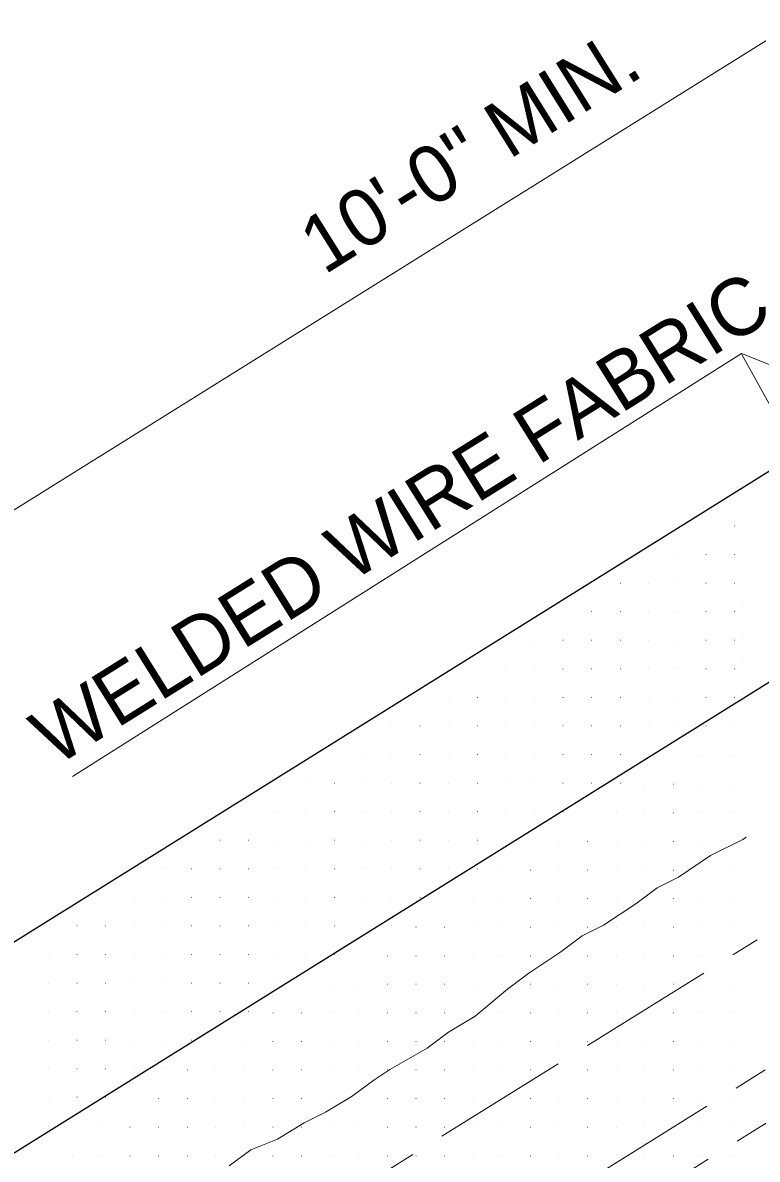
# Model space of a CAD drawing. Extents: x 1377 to 5086, y 253 to 2921.
# Drawn here: x 2160.7 to 2315, y 1939.5 to 2178.2 of the extents above; entities that cross this region are included whole.
import ezdxf

# ---------------------------------------------------------------- set-up
doc = ezdxf.new("R2010")
doc.units = 0
doc.header["$LTSCALE"] = 4.8
doc.linetypes.add('LONG_DASHED', pattern=[7.5, 6, -1.5])
doc.layers.add('1', color=7, linetype='Continuous', lineweight=13)

msp = doc.modelspace()

# ---------------------------------------------------------------- linework, layer by layer
at = {"layer": '1'}
for p, q in [((1997.06, 1975.026), (2542.356, 2315.008)), ((2311.752, 2108.548), (2366.834, 2008.454)), ((2310.205, 2072.513), (2310.235, 2072.513)), ((2298.205, 2066.513), (2298.235, 2066.513)), ((2304.205, 2066.513), (2304.235, 2066.513)), ((2310.205, 2066.513), (2310.235, 2066.513)), ((2286.175, 2060.513), (2286.205, 2060.513)), ((2286.205, 2060.513), (2286.235, 2060.513)), ((2292.205, 2060.513), (2292.235, 2060.513)), ((2298.205, 2060.513), (2298.235, 2060.513)), ((2304.205, 2060.513), (2304.235, 2060.513)), ((2310.205, 2060.513), (2310.235, 2060.513)), ((2312.065, 2055.803), (2312.095, 2055.803)), ((2280.175, 2054.513), (2280.205, 2054.513)), ((2286.175, 2054.513), (2286.205, 2054.513)), ((2286.205, 2054.513), (2286.235, 2054.513)), ((2292.205, 2054.513), (2292.235, 2054.513)), ((2298.205, 2054.513), (2298.235, 2054.513)), ((2304.205, 2054.513), (2304.235, 2054.513)), ((2310.205, 2054.513), (2310.235, 2054.513)), ((2268.175, 2048.513), (2268.205, 2048.513)), ((2274.175, 2048.513), (2274.205, 2048.513)), ((2280.175, 2048.513), (2280.205, 2048.513)), ((2286.175, 2048.513), (2286.205, 2048.513)), ((2286.205, 2048.513), (2286.235, 2048.513)), ((2292.205, 2048.513), (2292.235, 2048.513)), ((2298.205, 2048.513), (2298.235, 2048.513)), ((2304.205, 2048.513), (2304.235, 2048.513)), ((2310.205, 2048.513), (2310.235, 2048.513)), ((2312.065, 2049.803), (2312.095, 2049.803)), ((2312.065, 2043.803), (2312.095, 2043.803)), ((2262.175, 2042.513), (2262.205, 2042.513)), ((2268.175, 2042.513), (2268.205, 2042.513)), ((2274.175, 2042.513), (2274.205, 2042.513)), ((2280.175, 2042.513), (2280.205, 2042.513)), ((2286.175, 2042.513), (2286.205, 2042.513)), ((2286.205, 2042.513), (2286.235, 2042.513)), ((2292.205, 2042.513), (2292.235, 2042.513)), ((2298.205, 2042.513), (2298.235, 2042.513)), ((2304.205, 2042.513), (2304.235, 2042.513)), ((2310.205, 2042.513), (2310.235, 2042.513)), ((2250.175, 2036.513), (2250.205, 2036.513)), ((2256.175, 2036.513), (2256.205, 2036.513)), ((2262.175, 2036.513), (2262.205, 2036.513)), ((2268.175, 2036.513), (2268.205, 2036.513)), ((2274.175, 2036.513), (2274.205, 2036.513)), ((2280.175, 2036.513), (2280.205, 2036.513)), ((2286.175, 2036.513), (2286.205, 2036.513)), ((2286.205, 2036.513), (2286.235, 2036.513)), ((2292.205, 2036.513), (2292.235, 2036.513)), ((2298.205, 2036.513), (2298.235, 2036.513)), ((2304.205, 2036.513), (2304.235, 2036.513)), ((2310.205, 2036.513), (2310.235, 2036.513)), ((2312.065, 2037.803), (2312.095, 2037.803)), ((2238.145, 2030.513), (2238.175, 2030.513)), ((2244.145, 2030.513), (2244.175, 2030.513)), ((2244.175, 2030.513), (2244.205, 2030.513)), ((2250.175, 2030.513), (2250.205, 2030.513)), ((2256.175, 2030.513), (2256.205, 2030.513)), ((2262.175, 2030.513), (2262.205, 2030.513)), ((2268.175, 2030.513), (2268.205, 2030.513)), ((2274.175, 2030.513), (2274.205, 2030.513)), ((2280.175, 2030.513), (2280.205, 2030.513)), ((2286.175, 2030.513), (2286.205, 2030.513)), ((2286.205, 2030.513), (2286.235, 2030.513)), ((2292.205, 2030.513), (2292.235, 2030.513)), ((2298.205, 2030.513), (2298.235, 2030.513)), ((2304.205, 2030.513), (2304.235, 2030.513)), ((2309.326, 2030.253), (2309.356, 2030.253)), ((2232.145, 2024.513), (2232.175, 2024.513)), ((2238.145, 2024.513), (2238.175, 2024.513)), ((2244.145, 2024.513), (2244.175, 2024.513)), ((2244.175, 2024.513), (2244.205, 2024.513)), ((2250.175, 2024.513), (2250.205, 2024.513)), ((2256.175, 2024.513), (2256.205, 2024.513)), ((2262.175, 2024.513), (2262.205, 2024.513)), ((2268.175, 2024.513), (2268.205, 2024.513)), ((2274.175, 2024.513), (2274.205, 2024.513)), ((2280.175, 2024.513), (2280.205, 2024.513)), ((2286.175, 2024.513), (2286.205, 2024.513)), ((2286.205, 2024.513), (2286.235, 2024.513)), ((2292.205, 2024.513), (2292.235, 2024.513)), ((2303.326, 2024.253), (2303.356, 2024.253)), ((2309.326, 2024.253), (2309.356, 2024.253)), ((2220.145, 2018.513), (2220.175, 2018.513)), ((2226.145, 2018.513), (2226.175, 2018.513)), ((2232.145, 2018.513), (2232.175, 2018.513)), ((2238.145, 2018.513), (2238.175, 2018.513)), ((2244.145, 2018.513), (2244.175, 2018.513)), ((2244.175, 2018.513), (2244.205, 2018.513)), ((2250.175, 2018.513), (2250.205, 2018.513)), ((2256.175, 2018.513), (2256.205, 2018.513)), ((2262.175, 2018.513), (2262.205, 2018.513)), ((2268.175, 2018.513), (2268.205, 2018.513)), ((2274.175, 2018.513), (2274.205, 2018.513)), ((2280.175, 2018.513), (2280.205, 2018.513)), ((2286.175, 2018.513), (2286.205, 2018.513)), ((2286.205, 2018.513), (2286.221, 2018.513)), ((2291.326, 2018.253), (2291.356, 2018.253)), ((2297.326, 2018.253), (2297.356, 2018.253)), ((2303.326, 2018.253), (2303.356, 2018.253)), ((2309.326, 2018.253), (2309.356, 2018.253)), ((2214.145, 2012.513), (2214.175, 2012.513)), ((2220.145, 2012.513), (2220.175, 2012.513)), ((2226.145, 2012.513), (2226.175, 2012.513)), ((2232.145, 2012.513), (2232.175, 2012.513)), ((2238.145, 2012.513), (2238.175, 2012.513)), ((2244.145, 2012.513), (2244.175, 2012.513)), ((2244.175, 2012.513), (2244.205, 2012.513)), ((2250.175, 2012.513), (2250.205, 2012.513)), ((2256.175, 2012.513), (2256.205, 2012.513)), ((2262.175, 2012.513), (2262.205, 2012.513)), ((2268.175, 2012.513), (2268.205, 2012.513)), ((2274.175, 2012.513), (2274.205, 2012.513)), ((2285.326, 2012.253), (2285.356, 2012.253)), ((2291.326, 2012.253), (2291.356, 2012.253)), ((2297.326, 2012.253), (2297.356, 2012.253)), ((2303.326, 2012.253), (2303.356, 2012.253)), ((2309.326, 2012.253), (2309.356, 2012.253)), ((2202.115, 2006.513), (2202.145, 2006.513)), ((2202.145, 2006.513), (2202.175, 2006.513)), ((2208.145, 2006.513), (2208.175, 2006.513)), ((2214.145, 2006.513), (2214.175, 2006.513)), ((2220.145, 2006.513), (2220.175, 2006.513)), ((2226.145, 2006.513), (2226.175, 2006.513)), ((2232.145, 2006.513), (2232.175, 2006.513)), ((2238.145, 2006.513), (2238.175, 2006.513)), ((2244.145, 2006.513), (2244.175, 2006.513)), ((2244.175, 2006.513), (2244.205, 2006.513)), ((2250.175, 2006.513), (2250.205, 2006.513)), ((2256.175, 2006.513), (2256.205, 2006.513)), ((2262.175, 2006.513), (2262.205, 2006.513)), ((2273.296, 2006.253), (2273.326, 2006.253)), ((2279.296, 2006.253), (2279.326, 2006.253)), ((2279.326, 2006.253), (2279.356, 2006.253)), ((2285.326, 2006.253), (2285.356, 2006.253)), ((2291.326, 2006.253), (2291.356, 2006.253)), ((2297.326, 2006.253), (2297.356, 2006.253)), ((2303.326, 2006.253), (2303.356, 2006.253)), ((2309.326, 2006.253), (2309.356, 2006.253)), ((2190.115, 2000.513), (2190.145, 2000.513)), ((2196.115, 2000.513), (2196.145, 2000.513)), ((2202.115, 2000.513), (2202.145, 2000.513)), ((2202.145, 2000.513), (2202.175, 2000.513)), ((2208.145, 2000.513), (2208.175, 2000.513)), ((2214.145, 2000.513), (2214.175, 2000.513)), ((2220.145, 2000.513), (2220.175, 2000.513)), ((2226.145, 2000.513), (2226.175, 2000.513)), ((2232.145, 2000.513), (2232.175, 2000.513)), ((2238.145, 2000.513), (2238.175, 2000.513)), ((2244.145, 2000.513), (2244.175, 2000.513)), ((2244.175, 2000.513), (2244.205, 2000.513)), ((2250.175, 2000.513), (2250.205, 2000.513)), ((2256.175, 2000.513), (2256.205, 2000.513)), ((2261.296, 2000.253), (2261.326, 2000.253)), ((2267.296, 2000.253), (2267.326, 2000.253)), ((2273.296, 2000.253), (2273.326, 2000.253)), ((2279.296, 2000.253), (2279.326, 2000.253)), ((2279.326, 2000.253), (2279.356, 2000.253)), ((2285.326, 2000.253), (2285.356, 2000.253)), ((2291.326, 2000.253), (2291.356, 2000.253)), ((2297.326, 2000.253), (2297.356, 2000.253)), ((2303.326, 2000.253), (2303.356, 2000.253)), ((2309.326, 2000.253), (2309.356, 2000.253)), ((2184.115, 1994.513), (2184.145, 1994.513)), ((2190.115, 1994.513), (2190.145, 1994.513)), ((2196.115, 1994.513), (2196.145, 1994.513)), ((2202.115, 1994.513), (2202.145, 1994.513)), ((2202.145, 1994.513), (2202.175, 1994.513)), ((2208.145, 1994.513), (2208.175, 1994.513)), ((2214.145, 1994.513), (2214.175, 1994.513)), ((2220.145, 1994.513), (2220.175, 1994.513)), ((2226.145, 1994.513), (2226.175, 1994.513)), ((2232.145, 1994.513), (2232.175, 1994.513)), ((2238.145, 1994.513), (2238.175, 1994.513)), ((2244.145, 1994.513), (2244.175, 1994.513)), ((2244.175, 1994.513), (2244.205, 1994.513)), ((2255.296, 1994.253), (2255.326, 1994.253)), ((2261.296, 1994.253), (2261.326, 1994.253)), ((2267.296, 1994.253), (2267.326, 1994.253)), ((2273.296, 1994.253), (2273.326, 1994.253)), ((2279.296, 1994.253), (2279.326, 1994.253)), ((2279.326, 1994.253), (2279.356, 1994.253)), ((2285.326, 1994.253), (2285.356, 1994.253)), ((2291.326, 1994.253), (2291.356, 1994.253)), ((2297.326, 1994.253), (2297.356, 1994.253)), ((2303.326, 1994.253), (2303.356, 1994.253)), ((2309.326, 1994.253), (2309.356, 1994.253)), ((2172.115, 1988.513), (2172.145, 1988.513)), ((2178.115, 1988.513), (2178.145, 1988.513)), ((2184.115, 1988.513), (2184.145, 1988.513)), ((2190.115, 1988.513), (2190.145, 1988.513)), ((2196.115, 1988.513), (2196.145, 1988.513)), ((2202.115, 1988.513), (2202.145, 1988.513)), ((2202.145, 1988.513), (2202.175, 1988.513)), ((2208.145, 1988.513), (2208.175, 1988.513)), ((2214.145, 1988.513), (2214.175, 1988.513)), ((2220.145, 1988.513), (2220.175, 1988.513)), ((2226.145, 1988.513), (2226.175, 1988.513)), ((2232.145, 1988.513), (2232.175, 1988.513)), ((2238.145, 1988.513), (2238.175, 1988.513)), ((2243.296, 1988.253), (2243.326, 1988.253)), ((2249.296, 1988.253), (2249.326, 1988.253)), ((2255.296, 1988.253), (2255.326, 1988.253)), ((2261.296, 1988.253), (2261.326, 1988.253)), ((2267.296, 1988.253), (2267.326, 1988.253)), ((2273.296, 1988.253), (2273.326, 1988.253)), ((2279.296, 1988.253), (2279.326, 1988.253)), ((2279.326, 1988.253), (2279.356, 1988.253)), ((2285.326, 1988.253), (2285.356, 1988.253)), ((2291.326, 1988.253), (2291.356, 1988.253)), ((2297.326, 1988.253), (2297.356, 1988.253)), ((2303.326, 1988.253), (2303.356, 1988.253)), ((2309.326, 1988.253), (2309.356, 1988.253)), ((2166.115, 1982.513), (2166.145, 1982.513)), ((2172.115, 1982.513), (2172.145, 1982.513)), ((2178.115, 1982.513), (2178.145, 1982.513)), ((2184.115, 1982.513), (2184.145, 1982.513)), ((2190.115, 1982.513), (2190.145, 1982.513)), ((2196.115, 1982.513), (2196.145, 1982.513)), ((2202.115, 1982.513), (2202.145, 1982.513)), ((2202.145, 1982.513), (2202.175, 1982.513)), ((2208.145, 1982.513), (2208.175, 1982.513)), ((2214.145, 1982.513), (2214.175, 1982.513)), ((2220.145, 1982.513), (2220.175, 1982.513)), ((2226.145, 1982.513), (2226.175, 1982.513)), ((2237.266, 1982.253), (2237.296, 1982.253)), ((2237.296, 1982.253), (2237.326, 1982.253)), ((2243.296, 1982.253), (2243.326, 1982.253)), ((2249.296, 1982.253), (2249.326, 1982.253)), ((2255.296, 1982.253), (2255.326, 1982.253)), ((2261.296, 1982.253), (2261.326, 1982.253)), ((2267.296, 1982.253), (2267.326, 1982.253)), ((2273.296, 1982.253), (2273.326, 1982.253)), ((2279.296, 1982.253), (2279.326, 1982.253)), ((2279.326, 1982.253), (2279.356, 1982.253)), ((2285.326, 1982.253), (2285.356, 1982.253)), ((2291.326, 1982.253), (2291.356, 1982.253)), ((2297.326, 1982.253), (2297.356, 1982.253)), ((2303.326, 1982.253), (2303.356, 1982.253)), ((2309.326, 1982.253), (2309.356, 1982.253)), ((2166.115, 1976.513), (2166.145, 1976.513)), ((2172.115, 1976.513), (2172.145, 1976.513)), ((2178.115, 1976.513), (2178.145, 1976.513)), ((2184.115, 1976.513), (2184.145, 1976.513)), ((2190.115, 1976.513), (2190.145, 1976.513)), ((2196.115, 1976.513), (2196.145, 1976.513)), ((2202.115, 1976.513), (2202.145, 1976.513)), ((2202.145, 1976.513), (2202.175, 1976.513)), ((2208.145, 1976.513), (2208.175, 1976.513)), ((2214.145, 1976.513), (2214.175, 1976.513)), ((2225.266, 1976.253), (2225.296, 1976.253)), ((2231.266, 1976.253), (2231.296, 1976.253)), ((2237.266, 1976.253), (2237.296, 1976.253)), ((2237.296, 1976.253), (2237.326, 1976.253)), ((2243.296, 1976.253), (2243.326, 1976.253)), ((2249.296, 1976.253), (2249.326, 1976.253)), ((2255.296, 1976.253), (2255.326, 1976.253)), ((2261.296, 1976.253), (2261.326, 1976.253)), ((2267.296, 1976.253), (2267.326, 1976.253)), ((2273.296, 1976.253), (2273.326, 1976.253)), ((2279.296, 1976.253), (2279.326, 1976.253)), ((2279.326, 1976.253), (2279.356, 1976.253)), ((2285.326, 1976.253), (2285.356, 1976.253)), ((2291.326, 1976.253), (2291.356, 1976.253)), ((2297.326, 1976.253), (2297.356, 1976.253)), ((2303.326, 1976.253), (2303.356, 1976.253)), ((2309.326, 1976.253), (2309.356, 1976.253)), ((2166.115, 1970.513), (2166.145, 1970.513)), ((2172.115, 1970.513), (2172.145, 1970.513)), ((2178.115, 1970.513), (2178.145, 1970.513)), ((2184.115, 1970.513), (2184.145, 1970.513)), ((2190.115, 1970.513), (2190.145, 1970.513)), ((2196.115, 1970.513), (2196.145, 1970.513)), ((2202.115, 1970.513), (2202.145, 1970.513)), ((2202.145, 1970.513), (2202.175, 1970.513)), ((2208.145, 1970.513), (2208.175, 1970.513)), ((2213.266, 1970.253), (2213.296, 1970.253)), ((2219.266, 1970.253), (2219.296, 1970.253)), ((2225.266, 1970.253), (2225.296, 1970.253)), ((2231.266, 1970.253), (2231.296, 1970.253)), ((2237.266, 1970.253), (2237.296, 1970.253)), ((2237.296, 1970.253), (2237.326, 1970.253)), ((2243.296, 1970.253), (2243.326, 1970.253)), ((2249.296, 1970.253), (2249.326, 1970.253)), ((2255.296, 1970.253), (2255.326, 1970.253)), ((2261.296, 1970.253), (2261.326, 1970.253)), ((2267.296, 1970.253), (2267.326, 1970.253)), ((2273.296, 1970.253), (2273.326, 1970.253)), ((2279.296, 1970.253), (2279.326, 1970.253)), ((2279.326, 1970.253), (2279.356, 1970.253)), ((2285.326, 1970.253), (2285.356, 1970.253)), ((2291.326, 1970.253), (2291.356, 1970.253)), ((2297.326, 1970.253), (2297.356, 1970.253)), ((2303.326, 1970.253), (2303.356, 1970.253)), ((2309.326, 1970.253), (2309.356, 1970.253)), ((2166.115, 1964.513), (2166.145, 1964.513)), ((2172.115, 1964.513), (2172.145, 1964.513)), ((2178.115, 1964.513), (2178.145, 1964.513)), ((2184.115, 1964.513), (2184.145, 1964.513)), ((2190.115, 1964.513), (2190.145, 1964.513)), ((2196.115, 1964.513), (2196.145, 1964.513)), ((2207.266, 1964.253), (2207.296, 1964.253)), ((2213.266, 1964.253), (2213.296, 1964.253)), ((2219.266, 1964.253), (2219.296, 1964.253)), ((2225.266, 1964.253), (2225.296, 1964.253)), ((2231.266, 1964.253), (2231.296, 1964.253)), ((2237.266, 1964.253), (2237.296, 1964.253)), ((2237.296, 1964.253), (2237.326, 1964.253)), ((2243.296, 1964.253), (2243.326, 1964.253)), ((2249.296, 1964.253), (2249.326, 1964.253)), ((2255.296, 1964.253), (2255.326, 1964.253)), ((2261.296, 1964.253), (2261.326, 1964.253)), ((2267.296, 1964.253), (2267.326, 1964.253)), ((2273.296, 1964.253), (2273.326, 1964.253)), ((2279.296, 1964.253), (2279.326, 1964.253)), ((2279.326, 1964.253), (2279.356, 1964.253)), ((2285.326, 1964.253), (2285.356, 1964.253)), ((2291.326, 1964.253), (2291.356, 1964.253)), ((2297.326, 1964.253), (2297.356, 1964.253)), ((2303.326, 1964.253), (2303.356, 1964.253)), ((2309.326, 1964.253), (2309.356, 1964.253)), ((2166.115, 1958.513), (2166.145, 1958.513)), ((2172.115, 1958.513), (2172.145, 1958.513)), ((2178.115, 1958.513), (2178.145, 1958.513)), ((2184.115, 1958.513), (2184.145, 1958.513)), ((2190.115, 1958.513), (2190.145, 1958.513)), ((2195.236, 1958.253), (2195.266, 1958.253)), ((2195.266, 1958.253), (2195.296, 1958.253)), ((2201.266, 1958.253), (2201.296, 1958.253)), ((2207.266, 1958.253), (2207.296, 1958.253)), ((2213.266, 1958.253), (2213.296, 1958.253)), ((2219.266, 1958.253), (2219.296, 1958.253)), ((2225.266, 1958.253), (2225.296, 1958.253)), ((2231.266, 1958.253), (2231.296, 1958.253)), ((2237.266, 1958.253), (2237.296, 1958.253)), ((2237.296, 1958.253), (2237.326, 1958.253)), ((2243.296, 1958.253), (2243.326, 1958.253)), ((2249.296, 1958.253), (2249.326, 1958.253)), ((2255.296, 1958.253), (2255.326, 1958.253)), ((2261.296, 1958.253), (2261.326, 1958.253)), ((2267.296, 1958.253), (2267.326, 1958.253)), ((2273.296, 1958.253), (2273.326, 1958.253)), ((2279.296, 1958.253), (2279.326, 1958.253)), ((2279.326, 1958.253), (2279.356, 1958.253)), ((2285.326, 1958.253), (2285.356, 1958.253)), ((2291.326, 1958.253), (2291.356, 1958.253)), ((2297.326, 1958.253), (2297.356, 1958.253)), ((2303.326, 1958.253), (2303.356, 1958.253)), ((2309.326, 1958.253), (2309.356, 1958.253)), ((2166.115, 1952.513), (2166.145, 1952.513)), ((2172.115, 1952.513), (2172.145, 1952.513)), ((2178.115, 1952.513), (2178.145, 1952.513)), ((2189.236, 1952.253), (2189.266, 1952.253)), ((2195.236, 1952.253), (2195.266, 1952.253)), ((2195.266, 1952.253), (2195.296, 1952.253)), ((2201.266, 1952.253), (2201.296, 1952.253)), ((2207.266, 1952.253), (2207.296, 1952.253)), ((2213.266, 1952.253), (2213.296, 1952.253)), ((2219.266, 1952.253), (2219.296, 1952.253)), ((2225.266, 1952.253), (2225.296, 1952.253)), ((2231.266, 1952.253), (2231.296, 1952.253)), ((2237.266, 1952.253), (2237.296, 1952.253)), ((2237.296, 1952.253), (2237.326, 1952.253)), ((2243.296, 1952.253), (2243.326, 1952.253)), ((2249.296, 1952.253), (2249.326, 1952.253)), ((2255.296, 1952.253), (2255.326, 1952.253)), ((2261.296, 1952.253), (2261.326, 1952.253)), ((2267.296, 1952.253), (2267.326, 1952.253)), ((2273.296, 1952.253), (2273.326, 1952.253)), ((2279.296, 1952.253), (2279.326, 1952.253)), ((2279.326, 1952.253), (2279.356, 1952.253)), ((2285.326, 1952.253), (2285.356, 1952.253)), ((2291.326, 1952.253), (2291.356, 1952.253)), ((2297.326, 1952.253), (2297.356, 1952.253)), ((2303.326, 1952.253), (2303.356, 1952.253)), ((2309.326, 1952.253), (2309.356, 1952.253)), ((2166.115, 1946.513), (2166.145, 1946.513)), ((2177.236, 1946.253), (2177.266, 1946.253)), ((2183.236, 1946.253), (2183.266, 1946.253)), ((2189.236, 1946.253), (2189.266, 1946.253)), ((2195.236, 1946.253), (2195.266, 1946.253)), ((2195.266, 1946.253), (2195.296, 1946.253)), ((2201.266, 1946.253), (2201.296, 1946.253)), ((2207.266, 1946.253), (2207.296, 1946.253)), ((2213.266, 1946.253), (2213.296, 1946.253)), ((2219.266, 1946.253), (2219.296, 1946.253)), ((2225.266, 1946.253), (2225.296, 1946.253)), ((2231.266, 1946.253), (2231.296, 1946.253)), ((2237.266, 1946.253), (2237.296, 1946.253)), ((2237.296, 1946.253), (2237.326, 1946.253)), ((2243.296, 1946.253), (2243.326, 1946.253)), ((2249.296, 1946.253), (2249.326, 1946.253)), ((2255.296, 1946.253), (2255.326, 1946.253)), ((2261.296, 1946.253), (2261.326, 1946.253)), ((2267.296, 1946.253), (2267.326, 1946.253)), ((2273.296, 1946.253), (2273.326, 1946.253)), ((2279.296, 1946.253), (2279.326, 1946.253)), ((2279.326, 1946.253), (2279.356, 1946.253)), ((2285.326, 1946.253), (2285.356, 1946.253)), ((2291.326, 1946.253), (2291.356, 1946.253)), ((2297.326, 1946.253), (2297.356, 1946.253)), ((2303.326, 1946.253), (2303.356, 1946.253)), ((2309.326, 1946.253), (2309.356, 1946.253)), ((2171.236, 1940.253), (2171.266, 1940.253)), ((2177.236, 1940.253), (2177.266, 1940.253)), ((2183.236, 1940.253), (2183.266, 1940.253)), ((2189.236, 1940.253), (2189.266, 1940.253)), ((2195.236, 1940.253), (2195.266, 1940.253)), ((2195.266, 1940.253), (2195.296, 1940.253)), ((2201.266, 1940.253), (2201.296, 1940.253)), ((2207.266, 1940.253), (2207.296, 1940.253)), ((2213.266, 1940.253), (2213.296, 1940.253)), ((2219.266, 1940.253), (2219.296, 1940.253)), ((2225.266, 1940.253), (2225.296, 1940.253)), ((2231.266, 1940.253), (2231.296, 1940.253)), ((2237.266, 1940.253), (2237.296, 1940.253)), ((2237.296, 1940.253), (2237.326, 1940.253)), ((2243.296, 1940.253), (2243.326, 1940.253)), ((2249.296, 1940.253), (2249.326, 1940.253)), ((2255.296, 1940.253), (2255.326, 1940.253)), ((2261.296, 1940.253), (2261.326, 1940.253)), ((2267.296, 1940.253), (2267.326, 1940.253)), ((2273.296, 1940.253), (2273.326, 1940.253)), ((2279.296, 1940.253), (2279.326, 1940.253)), ((2279.326, 1940.253), (2279.356, 1940.253)), ((2285.326, 1940.253), (2285.356, 1940.253)), ((2291.326, 1940.253), (2291.356, 1940.253)), ((2297.326, 1940.253), (2297.356, 1940.253)), ((2303.326, 1940.253), (2303.356, 1940.253)), ((2309.326, 1940.253), (2309.356, 1940.253))]:
    msp.add_line(p, q, dxfattribs=at)
at = {"layer": '1', "lineweight": 25}
for p, q in [((2067.828, 1928.418), (2614.171, 2269.051)), ((2102.973, 1906.008), (2336.87, 2051.838))]:
    msp.add_line(p, q, dxfattribs=at)
at = {"layer": '1', "linetype": 'LONG_DASHED'}
for p, q in [((2096.008, 1849.097), (2314.95, 1985.602)), ((2096.678, 1821.118), (2316.649, 1958.264)), ((2096.923, 1809.993), (2326.504, 1953.131))]:
    msp.add_line(p, q, dxfattribs=at)
at = {"layer": '1'}
msp.add_lwpolyline([(2171.204, 2019.863), (2311.626, 2108.727), (2435.546, 2059.342)], dxfattribs=at)
at = {"layer": '1', "linetype": 'LONG_DASHED'}
msp.add_lwpolyline([(2204.095, 1938.137), (2208.587, 1941.506), (2214.202, 1943.752), (2219.818, 1947.122), (2224.31, 1949.368), (2229.926, 1952.737), (2234.418, 1956.106), (2237.788, 1958.353), (2245.649, 1962.844), (2250.142, 1966.213), (2255.757, 1969.583), (2262.496, 1975.198), (2266.988, 1978.568), (2273.727, 1983.061), (2278.219, 1986.429), (2282.712, 1988.676), (2289.451, 1993.168), (2293.943, 1996.538), (2298.435, 1998.783), (2305.174, 2003.277), (2311.913, 2006.646), (2312.637, 2007.128)], dxfattribs=at)

# ---------------------------------------------------------------- texts
at = {"layer": '1'}
for s, p in [("10'-0'' MIN.", (2224.002, 2125.122)), ('WELDED WIRE FABRIC', (2167.593, 2021.848)), ("1 1/2'' DIA. HOLES TO BE PRECAST", (2216.321, 1811.752))]:
    msp.add_text(s, height=12, rotation=32, dxfattribs=at).set_placement(p)

doc.saveas('drawing.dxf')
